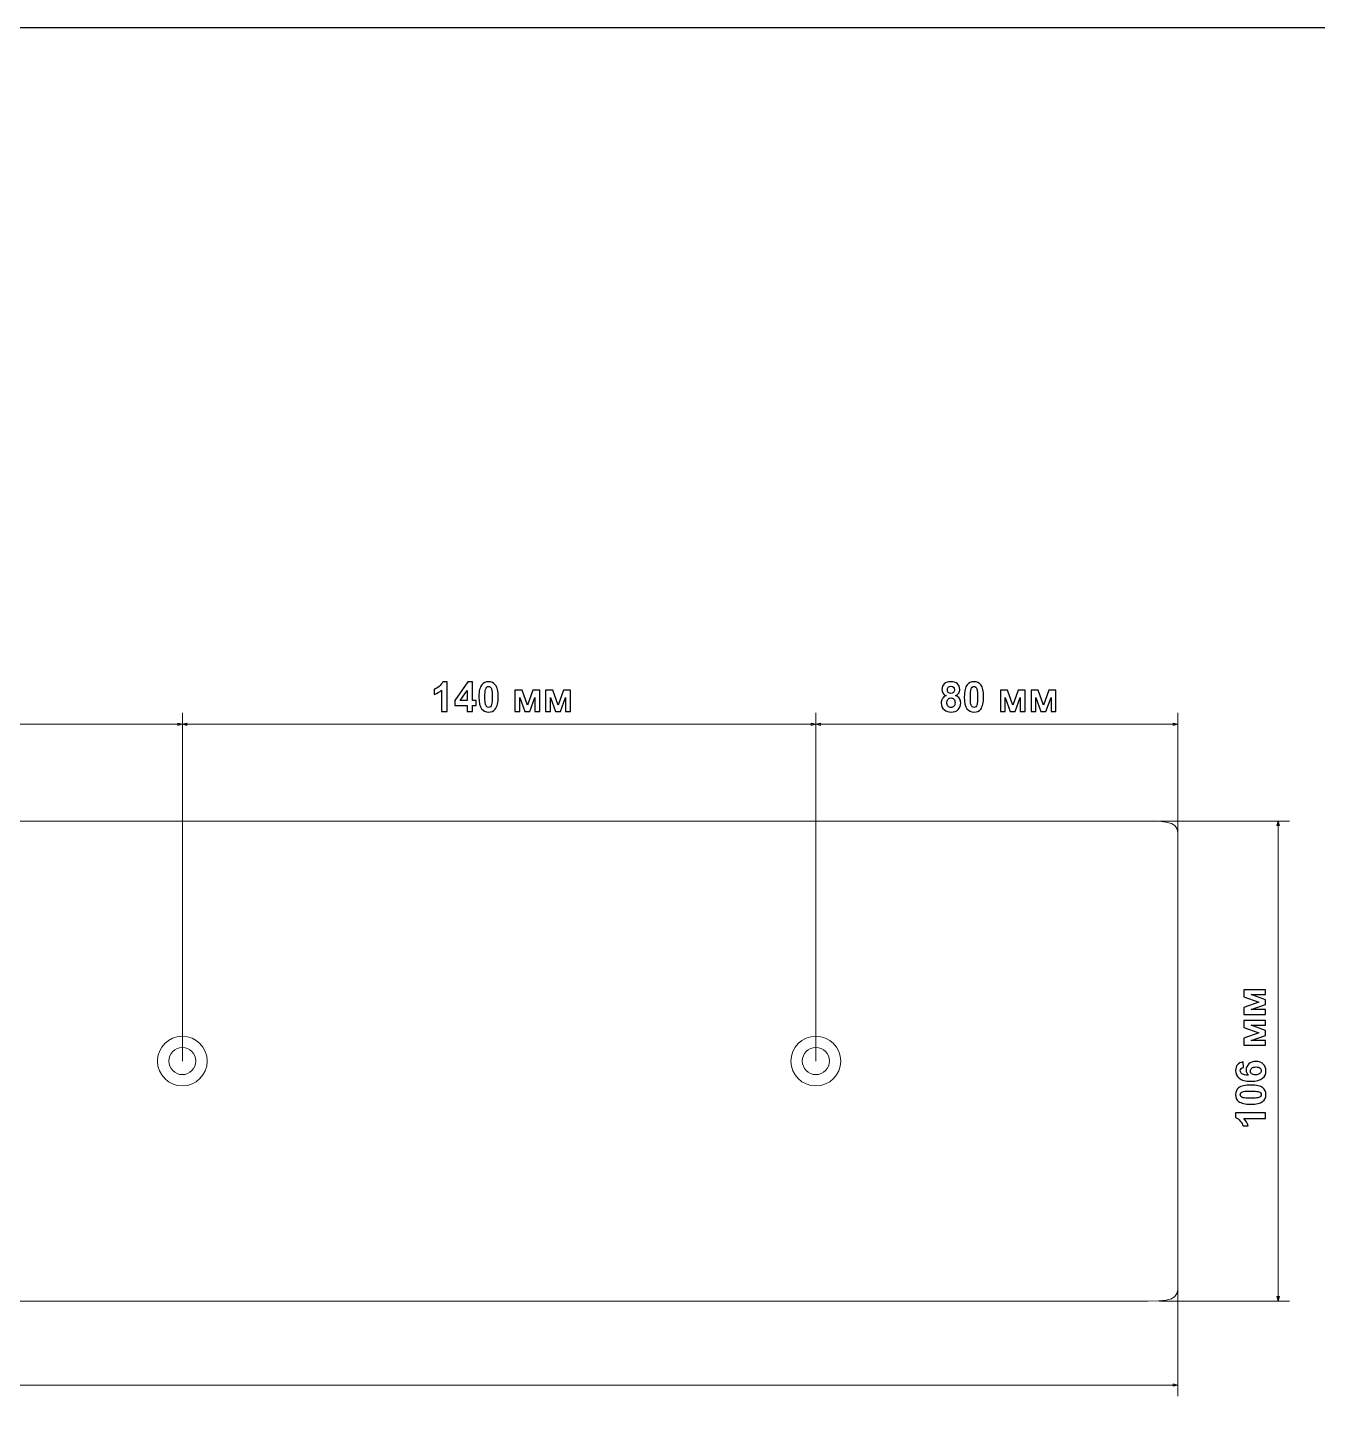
# Model space of a CAD drawing. Header units: centimetres. Extents: x -84 to 84, y -59 to 59.
# Drawn here: x 26.21 to 54.7, y 28.55 to 59.45 of the extents above; entities that cross this region are included whole.
import ezdxf

# ---------------------------------------------------------------- set-up
doc = ezdxf.new("R2010")
doc.units = ezdxf.units.CM
doc.header["$MEASUREMENT"] = 0
doc.layers.add('layer 1', color=7, linetype='Continuous')

msp = doc.modelspace()

# ---------------------------------------------------------------- linework, layer by layer
at = {"layer": 'layer 1', "color": 250}
msp.add_lwpolyline([(-84.1, -59.44999), (84.1, -59.44999), (84.1, 59.44999), (-84.1, 59.44999), (-84.1, -59.44999)], close=True, dxfattribs=at)
at = {"layer": 'layer 1', "color": 155}
for points, knots in [([(35.47807, 44.33909), (35.47807, 44.33909), (35.35241, 44.33909), (35.35241, 44.33909), (35.35241, 44.33909), (35.35241, 44.33909), (35.35241, 44.81452), (35.35241, 44.81452), (35.35241, 44.81452), (35.30655, 44.77141), (35.25243, 44.73946), (35.19006, 44.71882), (35.19006, 44.71882), (35.19006, 44.71882), (35.19006, 44.83347), (35.19006, 44.83347), (35.19006, 44.83347), (35.22293, 44.84417), (35.25855, 44.8645), (35.29692, 44.89462), (35.29692, 44.89462), (35.33544, 44.92458), (35.36173, 44.95959), (35.3761, 44.99949), (35.3761, 44.99949), (35.3761, 44.99949), (35.47807, 44.99949), (35.47807, 44.99949), (35.47807, 44.99949), (35.47807, 44.99949), (35.47807, 44.33909), (35.47807, 44.33909)], [0, 0, 0, 0, 0.11111111, 0.11111111, 0.11111111, 0.11111111, 0.22222222, 0.22222222, 0.22222222, 0.22222222, 0.33333333, 0.33333333, 0.33333333, 0.33333333, 0.44444444, 0.44444444, 0.44444444, 0.44444444, 0.55555556, 0.55555556, 0.55555556, 0.55555556, 0.66666667, 0.66666667, 0.66666667, 0.66666667, 0.77777778, 0.77777778, 0.77777778, 0.77777778, 1, 1, 1, 1]), ([(35.91299, 44.33909), (35.91299, 44.33909), (35.91299, 44.47117), (35.91299, 44.47117), (35.91299, 44.47117), (35.91299, 44.47117), (35.64516, 44.47117), (35.64516, 44.47117), (35.64516, 44.47117), (35.64516, 44.47117), (35.64516, 44.58078), (35.64516, 44.58078), (35.64516, 44.58078), (35.64516, 44.58078), (35.92919, 44.99857), (35.92919, 44.99857), (35.92919, 44.99857), (35.92919, 44.99857), (36.03498, 44.99857), (36.03498, 44.99857), (36.03498, 44.99857), (36.03498, 44.99857), (36.03498, 44.58124), (36.03498, 44.58124), (36.03498, 44.58124), (36.03498, 44.58124), (36.11661, 44.58124), (36.11661, 44.58124), (36.11661, 44.58124), (36.11661, 44.58124), (36.11661, 44.47117), (36.11661, 44.47117), (36.11661, 44.47117), (36.11661, 44.47117), (36.03498, 44.47117), (36.03498, 44.47117), (36.03498, 44.47117), (36.03498, 44.47117), (36.03498, 44.33909), (36.03498, 44.33909), (36.03498, 44.33909), (36.03498, 44.33909), (35.91299, 44.33909), (35.91299, 44.33909)], [0, 0, 0, 0, 0.08333333, 0.08333333, 0.08333333, 0.08333333, 0.16666667, 0.16666667, 0.16666667, 0.16666667, 0.25, 0.25, 0.25, 0.25, 0.33333333, 0.33333333, 0.33333333, 0.33333333, 0.41666667, 0.41666667, 0.41666667, 0.41666667, 0.5, 0.5, 0.5, 0.5, 0.58333333, 0.58333333, 0.58333333, 0.58333333, 0.66666667, 0.66666667, 0.66666667, 0.66666667, 0.75, 0.75, 0.75, 0.75, 0.83333333, 0.83333333, 0.83333333, 0.83333333, 1, 1, 1, 1]), ([(36.38964, 44.99949), (36.45323, 44.99949), (36.50291, 44.97671), (36.53884, 44.93116), (36.53884, 44.93116), (36.58149, 44.87735), (36.60289, 44.78792), (36.60289, 44.66317), (36.60289, 44.66317), (36.60289, 44.53859), (36.58134, 44.449), (36.53838, 44.39458), (36.53838, 44.39458), (36.50276, 44.34964), (36.45323, 44.32717), (36.38964, 44.32717), (36.38964, 44.32717), (36.32574, 44.32717), (36.27422, 44.35178), (36.23509, 44.401), (36.23509, 44.401), (36.19595, 44.45023), (36.17638, 44.53813), (36.17638, 44.6644), (36.17638, 44.6644), (36.17638, 44.78837), (36.19794, 44.87765), (36.24089, 44.93207), (36.24089, 44.93207), (36.27651, 44.97702), (36.32604, 44.99949), (36.38964, 44.99949)], [0, 0, 0, 0, 0.11111111, 0.11111111, 0.11111111, 0.11111111, 0.22222222, 0.22222222, 0.22222222, 0.22222222, 0.33333333, 0.33333333, 0.33333333, 0.33333333, 0.44444444, 0.44444444, 0.44444444, 0.44444444, 0.55555556, 0.55555556, 0.55555556, 0.55555556, 0.66666667, 0.66666667, 0.66666667, 0.66666667, 0.77777778, 0.77777778, 0.77777778, 0.77777778, 1, 1, 1, 1]), ([(36.38964, 44.89493), (36.37466, 44.89493), (36.3612, 44.89003), (36.34958, 44.88025), (36.34958, 44.88025), (36.33781, 44.87062), (36.32864, 44.85319), (36.32222, 44.82797), (36.32222, 44.82797), (36.31366, 44.79541), (36.30938, 44.74037), (36.30938, 44.66317), (36.30938, 44.66317), (36.30938, 44.58582), (36.3132, 44.53278), (36.32085, 44.50388), (36.32085, 44.50388), (36.32849, 44.47499), (36.33812, 44.45573), (36.34974, 44.4461), (36.34974, 44.4461), (36.36136, 44.43647), (36.37466, 44.43173), (36.38964, 44.43173), (36.38964, 44.43173), (36.40462, 44.43173), (36.41807, 44.43662), (36.42984, 44.4464), (36.42984, 44.4464), (36.44146, 44.45604), (36.45063, 44.47346), (36.45705, 44.49869), (36.45705, 44.49869), (36.46561, 44.53094), (36.46989, 44.58582), (36.46989, 44.66317), (36.46989, 44.66317), (36.46989, 44.74037), (36.46607, 44.79342), (36.45843, 44.82231), (36.45843, 44.82231), (36.45078, 44.8512), (36.44115, 44.87062), (36.42954, 44.88025), (36.42954, 44.88025), (36.41792, 44.89003), (36.40462, 44.89493), (36.38964, 44.89493)], [0, 0, 0, 0, 0.07692308, 0.07692308, 0.07692308, 0.07692308, 0.15384615, 0.15384615, 0.15384615, 0.15384615, 0.23076923, 0.23076923, 0.23076923, 0.23076923, 0.30769231, 0.30769231, 0.30769231, 0.30769231, 0.38461538, 0.38461538, 0.38461538, 0.38461538, 0.46153846, 0.46153846, 0.46153846, 0.46153846, 0.53846154, 0.53846154, 0.53846154, 0.53846154, 0.61538462, 0.61538462, 0.61538462, 0.61538462, 0.69230769, 0.69230769, 0.69230769, 0.69230769, 0.76923077, 0.76923077, 0.76923077, 0.76923077, 0.84615385, 0.84615385, 0.84615385, 0.84615385, 1, 1, 1, 1]), ([(36.97253, 44.81513), (36.97253, 44.81513), (37.12937, 44.81513), (37.12937, 44.81513), (37.12937, 44.81513), (37.12937, 44.81513), (37.24632, 44.4834), (37.24632, 44.4834), (37.24632, 44.4834), (37.24632, 44.4834), (37.36525, 44.81513), (37.36525, 44.81513), (37.36525, 44.81513), (37.36525, 44.81513), (37.52103, 44.81513), (37.52103, 44.81513), (37.52103, 44.81513), (37.52103, 44.81513), (37.52103, 44.33909), (37.52103, 44.33909), (37.52103, 44.33909), (37.52103, 44.33909), (37.41371, 44.33909), (37.41371, 44.33909), (37.41371, 44.33909), (37.41371, 44.33909), (37.41371, 44.65247), (37.41371, 44.65247), (37.41371, 44.65247), (37.41371, 44.65247), (37.29845, 44.33909), (37.29845, 44.33909), (37.29845, 44.33909), (37.29845, 44.33909), (37.19037, 44.33909), (37.19037, 44.33909), (37.19037, 44.33909), (37.19037, 44.33909), (37.07984, 44.65247), (37.07984, 44.65247), (37.07984, 44.65247), (37.07984, 44.65247), (37.07984, 44.33909), (37.07984, 44.33909), (37.07984, 44.33909), (37.07984, 44.33909), (36.97253, 44.33909), (36.97253, 44.33909), (36.97253, 44.33909), (36.97253, 44.33909), (36.97253, 44.81513), (36.97253, 44.81513)], [0, 0, 0, 0, 0.07142857, 0.07142857, 0.07142857, 0.07142857, 0.14285714, 0.14285714, 0.14285714, 0.14285714, 0.21428571, 0.21428571, 0.21428571, 0.21428571, 0.28571429, 0.28571429, 0.28571429, 0.28571429, 0.35714286, 0.35714286, 0.35714286, 0.35714286, 0.42857143, 0.42857143, 0.42857143, 0.42857143, 0.5, 0.5, 0.5, 0.5, 0.57142857, 0.57142857, 0.57142857, 0.57142857, 0.64285714, 0.64285714, 0.64285714, 0.64285714, 0.71428571, 0.71428571, 0.71428571, 0.71428571, 0.78571429, 0.78571429, 0.78571429, 0.78571429, 0.85714286, 0.85714286, 0.85714286, 0.85714286, 1, 1, 1, 1]), ([(37.65097, 44.81513), (37.65097, 44.81513), (37.80781, 44.81513), (37.80781, 44.81513), (37.80781, 44.81513), (37.80781, 44.81513), (37.92476, 44.4834), (37.92476, 44.4834), (37.92476, 44.4834), (37.92476, 44.4834), (38.04369, 44.81513), (38.04369, 44.81513), (38.04369, 44.81513), (38.04369, 44.81513), (38.19947, 44.81513), (38.19947, 44.81513), (38.19947, 44.81513), (38.19947, 44.81513), (38.19947, 44.33909), (38.19947, 44.33909), (38.19947, 44.33909), (38.19947, 44.33909), (38.09215, 44.33909), (38.09215, 44.33909), (38.09215, 44.33909), (38.09215, 44.33909), (38.09215, 44.65247), (38.09215, 44.65247), (38.09215, 44.65247), (38.09215, 44.65247), (37.97689, 44.33909), (37.97689, 44.33909), (37.97689, 44.33909), (37.97689, 44.33909), (37.86881, 44.33909), (37.86881, 44.33909), (37.86881, 44.33909), (37.86881, 44.33909), (37.75828, 44.65247), (37.75828, 44.65247), (37.75828, 44.65247), (37.75828, 44.65247), (37.75828, 44.33909), (37.75828, 44.33909), (37.75828, 44.33909), (37.75828, 44.33909), (37.65097, 44.33909), (37.65097, 44.33909), (37.65097, 44.33909), (37.65097, 44.33909), (37.65097, 44.81513), (37.65097, 44.81513)], [0, 0, 0, 0, 0.07142857, 0.07142857, 0.07142857, 0.07142857, 0.14285714, 0.14285714, 0.14285714, 0.14285714, 0.21428571, 0.21428571, 0.21428571, 0.21428571, 0.28571429, 0.28571429, 0.28571429, 0.28571429, 0.35714286, 0.35714286, 0.35714286, 0.35714286, 0.42857143, 0.42857143, 0.42857143, 0.42857143, 0.5, 0.5, 0.5, 0.5, 0.57142857, 0.57142857, 0.57142857, 0.57142857, 0.64285714, 0.64285714, 0.64285714, 0.64285714, 0.71428571, 0.71428571, 0.71428571, 0.71428571, 0.78571429, 0.78571429, 0.78571429, 0.78571429, 0.85714286, 0.85714286, 0.85714286, 0.85714286, 1, 1, 1, 1]), ([(46.50186, 44.69421), (46.46945, 44.70797), (46.44576, 44.72677), (46.43108, 44.75092), (46.43108, 44.75092), (46.41625, 44.77492), (46.40892, 44.80137), (46.40892, 44.82996), (46.40892, 44.82996), (46.40892, 44.87903), (46.42604, 44.91954), (46.46013, 44.95149), (46.46013, 44.95149), (46.49422, 44.98344), (46.54283, 44.99949), (46.60566, 44.99949), (46.60566, 44.99949), (46.66803, 44.99949), (46.71634, 44.98344), (46.75073, 44.95149), (46.75073, 44.95149), (46.78513, 44.91954), (46.8024, 44.87903), (46.8024, 44.82996), (46.8024, 44.82996), (46.8024, 44.79953), (46.79445, 44.77248), (46.77856, 44.74863), (46.77856, 44.74863), (46.76281, 44.72493), (46.74049, 44.70674), (46.71175, 44.69421), (46.71175, 44.69421), (46.74829, 44.67953), (46.77596, 44.65813), (46.79507, 44.63), (46.79507, 44.63), (46.81402, 44.60172), (46.8235, 44.56931), (46.8235, 44.53247), (46.8235, 44.53247), (46.8235, 44.47163), (46.80424, 44.42225), (46.76556, 44.38419), (46.76556, 44.38419), (46.72704, 44.34612), (46.67567, 44.32717), (46.61147, 44.32717), (46.61147, 44.32717), (46.55185, 44.32717), (46.50232, 44.34291), (46.46257, 44.3744), (46.46257, 44.3744), (46.4158, 44.4114), (46.39241, 44.46246), (46.39241, 44.52712), (46.39241, 44.52712), (46.39241, 44.56274), (46.40127, 44.59545), (46.41885, 44.62526), (46.41885, 44.62526), (46.43643, 44.65507), (46.4641, 44.678), (46.50186, 44.69421)], [0, 0, 0, 0, 0.05882353, 0.05882353, 0.05882353, 0.05882353, 0.11764706, 0.11764706, 0.11764706, 0.11764706, 0.17647059, 0.17647059, 0.17647059, 0.17647059, 0.23529412, 0.23529412, 0.23529412, 0.23529412, 0.29411765, 0.29411765, 0.29411765, 0.29411765, 0.35294118, 0.35294118, 0.35294118, 0.35294118, 0.41176471, 0.41176471, 0.41176471, 0.41176471, 0.47058824, 0.47058824, 0.47058824, 0.47058824, 0.52941176, 0.52941176, 0.52941176, 0.52941176, 0.58823529, 0.58823529, 0.58823529, 0.58823529, 0.64705882, 0.64705882, 0.64705882, 0.64705882, 0.70588235, 0.70588235, 0.70588235, 0.70588235, 0.76470588, 0.76470588, 0.76470588, 0.76470588, 0.82352941, 0.82352941, 0.82352941, 0.82352941, 0.88235294, 0.88235294, 0.88235294, 0.88235294, 1, 1, 1, 1]), ([(46.52815, 44.82078), (46.52815, 44.79571), (46.53519, 44.77599), (46.54925, 44.76193), (46.54925, 44.76193), (46.56347, 44.74786), (46.58227, 44.74083), (46.60566, 44.74083), (46.60566, 44.74083), (46.62951, 44.74083), (46.64846, 44.74802), (46.66268, 44.76223), (46.66268, 44.76223), (46.6769, 44.77645), (46.68408, 44.79617), (46.68408, 44.82124), (46.68408, 44.82124), (46.68408, 44.84494), (46.67705, 44.86389), (46.66299, 44.87811), (46.66299, 44.87811), (46.64877, 44.89233), (46.63012, 44.89951), (46.60704, 44.89951), (46.60704, 44.89951), (46.58288, 44.89951), (46.56377, 44.89233), (46.54956, 44.87796), (46.54956, 44.87796), (46.53534, 44.86359), (46.52815, 44.84448), (46.52815, 44.82078)], [0, 0, 0, 0, 0.11111111, 0.11111111, 0.11111111, 0.11111111, 0.22222222, 0.22222222, 0.22222222, 0.22222222, 0.33333333, 0.33333333, 0.33333333, 0.33333333, 0.44444444, 0.44444444, 0.44444444, 0.44444444, 0.55555556, 0.55555556, 0.55555556, 0.55555556, 0.66666667, 0.66666667, 0.66666667, 0.66666667, 0.77777778, 0.77777778, 0.77777778, 0.77777778, 1, 1, 1, 1]), ([(47.11671, 44.99949), (47.1803, 44.99949), (47.22998, 44.97671), (47.26591, 44.93116), (47.26591, 44.93116), (47.30856, 44.87735), (47.32996, 44.78792), (47.32996, 44.66317), (47.32996, 44.66317), (47.32996, 44.53859), (47.30841, 44.449), (47.26545, 44.39458), (47.26545, 44.39458), (47.22983, 44.34964), (47.1803, 44.32717), (47.11671, 44.32717), (47.11671, 44.32717), (47.05281, 44.32717), (47.00129, 44.35178), (46.96216, 44.401), (46.96216, 44.401), (46.92302, 44.45023), (46.90345, 44.53813), (46.90345, 44.6644), (46.90345, 44.6644), (46.90345, 44.78837), (46.92501, 44.87765), (46.96796, 44.93207), (46.96796, 44.93207), (47.00358, 44.97702), (47.05311, 44.99949), (47.11671, 44.99949)], [0, 0, 0, 0, 0.11111111, 0.11111111, 0.11111111, 0.11111111, 0.22222222, 0.22222222, 0.22222222, 0.22222222, 0.33333333, 0.33333333, 0.33333333, 0.33333333, 0.44444444, 0.44444444, 0.44444444, 0.44444444, 0.55555556, 0.55555556, 0.55555556, 0.55555556, 0.66666667, 0.66666667, 0.66666667, 0.66666667, 0.77777778, 0.77777778, 0.77777778, 0.77777778, 1, 1, 1, 1]), ([(47.11671, 44.89493), (47.10173, 44.89493), (47.08827, 44.89003), (47.07665, 44.88025), (47.07665, 44.88025), (47.06488, 44.87062), (47.05571, 44.85319), (47.04929, 44.82797), (47.04929, 44.82797), (47.04073, 44.79541), (47.03645, 44.74037), (47.03645, 44.66317), (47.03645, 44.66317), (47.03645, 44.58582), (47.04027, 44.53278), (47.04792, 44.50388), (47.04792, 44.50388), (47.05556, 44.47499), (47.06519, 44.45573), (47.07681, 44.4461), (47.07681, 44.4461), (47.08843, 44.43647), (47.10173, 44.43173), (47.11671, 44.43173), (47.11671, 44.43173), (47.13169, 44.43173), (47.14514, 44.43662), (47.15691, 44.4464), (47.15691, 44.4464), (47.16853, 44.45604), (47.1777, 44.47346), (47.18412, 44.49869), (47.18412, 44.49869), (47.19268, 44.53094), (47.19696, 44.58582), (47.19696, 44.66317), (47.19696, 44.66317), (47.19696, 44.74037), (47.19314, 44.79342), (47.1855, 44.82231), (47.1855, 44.82231), (47.17785, 44.8512), (47.16822, 44.87062), (47.15661, 44.88025), (47.15661, 44.88025), (47.14499, 44.89003), (47.13169, 44.89493), (47.11671, 44.89493)], [0, 0, 0, 0, 0.07692308, 0.07692308, 0.07692308, 0.07692308, 0.15384615, 0.15384615, 0.15384615, 0.15384615, 0.23076923, 0.23076923, 0.23076923, 0.23076923, 0.30769231, 0.30769231, 0.30769231, 0.30769231, 0.38461538, 0.38461538, 0.38461538, 0.38461538, 0.46153846, 0.46153846, 0.46153846, 0.46153846, 0.53846154, 0.53846154, 0.53846154, 0.53846154, 0.61538462, 0.61538462, 0.61538462, 0.61538462, 0.69230769, 0.69230769, 0.69230769, 0.69230769, 0.76923077, 0.76923077, 0.76923077, 0.76923077, 0.84615385, 0.84615385, 0.84615385, 0.84615385, 1, 1, 1, 1]), ([(47.6996, 44.81513), (47.6996, 44.81513), (47.85644, 44.81513), (47.85644, 44.81513), (47.85644, 44.81513), (47.85644, 44.81513), (47.97339, 44.4834), (47.97339, 44.4834), (47.97339, 44.4834), (47.97339, 44.4834), (48.09232, 44.81513), (48.09232, 44.81513), (48.09232, 44.81513), (48.09232, 44.81513), (48.2481, 44.81513), (48.2481, 44.81513), (48.2481, 44.81513), (48.2481, 44.81513), (48.2481, 44.33909), (48.2481, 44.33909), (48.2481, 44.33909), (48.2481, 44.33909), (48.14078, 44.33909), (48.14078, 44.33909), (48.14078, 44.33909), (48.14078, 44.33909), (48.14078, 44.65247), (48.14078, 44.65247), (48.14078, 44.65247), (48.14078, 44.65247), (48.02552, 44.33909), (48.02552, 44.33909), (48.02552, 44.33909), (48.02552, 44.33909), (47.91744, 44.33909), (47.91744, 44.33909), (47.91744, 44.33909), (47.91744, 44.33909), (47.80691, 44.65247), (47.80691, 44.65247), (47.80691, 44.65247), (47.80691, 44.65247), (47.80691, 44.33909), (47.80691, 44.33909), (47.80691, 44.33909), (47.80691, 44.33909), (47.6996, 44.33909), (47.6996, 44.33909), (47.6996, 44.33909), (47.6996, 44.33909), (47.6996, 44.81513), (47.6996, 44.81513)], [0, 0, 0, 0, 0.07142857, 0.07142857, 0.07142857, 0.07142857, 0.14285714, 0.14285714, 0.14285714, 0.14285714, 0.21428571, 0.21428571, 0.21428571, 0.21428571, 0.28571429, 0.28571429, 0.28571429, 0.28571429, 0.35714286, 0.35714286, 0.35714286, 0.35714286, 0.42857143, 0.42857143, 0.42857143, 0.42857143, 0.5, 0.5, 0.5, 0.5, 0.57142857, 0.57142857, 0.57142857, 0.57142857, 0.64285714, 0.64285714, 0.64285714, 0.64285714, 0.71428571, 0.71428571, 0.71428571, 0.71428571, 0.78571429, 0.78571429, 0.78571429, 0.78571429, 0.85714286, 0.85714286, 0.85714286, 0.85714286, 1, 1, 1, 1]), ([(48.37804, 44.81513), (48.37804, 44.81513), (48.53488, 44.81513), (48.53488, 44.81513), (48.53488, 44.81513), (48.53488, 44.81513), (48.65183, 44.4834), (48.65183, 44.4834), (48.65183, 44.4834), (48.65183, 44.4834), (48.77076, 44.81513), (48.77076, 44.81513), (48.77076, 44.81513), (48.77076, 44.81513), (48.92654, 44.81513), (48.92654, 44.81513), (48.92654, 44.81513), (48.92654, 44.81513), (48.92654, 44.33909), (48.92654, 44.33909), (48.92654, 44.33909), (48.92654, 44.33909), (48.81922, 44.33909), (48.81922, 44.33909), (48.81922, 44.33909), (48.81922, 44.33909), (48.81922, 44.65247), (48.81922, 44.65247), (48.81922, 44.65247), (48.81922, 44.65247), (48.70396, 44.33909), (48.70396, 44.33909), (48.70396, 44.33909), (48.70396, 44.33909), (48.59588, 44.33909), (48.59588, 44.33909), (48.59588, 44.33909), (48.59588, 44.33909), (48.48535, 44.65247), (48.48535, 44.65247), (48.48535, 44.65247), (48.48535, 44.65247), (48.48535, 44.33909), (48.48535, 44.33909), (48.48535, 44.33909), (48.48535, 44.33909), (48.37804, 44.33909), (48.37804, 44.33909), (48.37804, 44.33909), (48.37804, 44.33909), (48.37804, 44.81513), (48.37804, 44.81513)], [0, 0, 0, 0, 0.07142857, 0.07142857, 0.07142857, 0.07142857, 0.14285714, 0.14285714, 0.14285714, 0.14285714, 0.21428571, 0.21428571, 0.21428571, 0.21428571, 0.28571429, 0.28571429, 0.28571429, 0.28571429, 0.35714286, 0.35714286, 0.35714286, 0.35714286, 0.42857143, 0.42857143, 0.42857143, 0.42857143, 0.5, 0.5, 0.5, 0.5, 0.57142857, 0.57142857, 0.57142857, 0.57142857, 0.64285714, 0.64285714, 0.64285714, 0.64285714, 0.71428571, 0.71428571, 0.71428571, 0.71428571, 0.78571429, 0.78571429, 0.78571429, 0.78571429, 0.85714286, 0.85714286, 0.85714286, 0.85714286, 1, 1, 1, 1]), ([(35.91299, 44.58124), (35.91299, 44.58124), (35.91299, 44.8055), (35.91299, 44.8055), (35.91299, 44.8055), (35.91299, 44.8055), (35.76287, 44.58124), (35.76287, 44.58124), (35.76287, 44.58124), (35.76287, 44.58124), (35.91299, 44.58124), (35.91299, 44.58124)], [0, 0, 0, 0, 0.25, 0.25, 0.25, 0.25, 0.5, 0.5, 0.5, 0.5, 1, 1, 1, 1]), ([(46.51623, 44.5392), (46.51623, 44.50419), (46.5251, 44.47698), (46.54283, 44.45741), (46.54283, 44.45741), (46.56056, 44.43784), (46.58258, 44.42806), (46.60902, 44.42806), (46.60902, 44.42806), (46.63501, 44.42806), (46.65641, 44.43754), (46.67338, 44.45634), (46.67338, 44.45634), (46.69035, 44.47514), (46.69876, 44.50236), (46.69876, 44.53782), (46.69876, 44.53782), (46.69876, 44.56885), (46.6902, 44.59377), (46.67292, 44.61257), (46.67292, 44.61257), (46.65565, 44.63138), (46.63379, 44.64086), (46.60734, 44.64086), (46.60734, 44.64086), (46.57661, 44.64086), (46.55384, 44.63015), (46.5387, 44.60875), (46.5387, 44.60875), (46.52372, 44.58735), (46.51623, 44.56427), (46.51623, 44.5392)], [0, 0, 0, 0, 0.11111111, 0.11111111, 0.11111111, 0.11111111, 0.22222222, 0.22222222, 0.22222222, 0.22222222, 0.33333333, 0.33333333, 0.33333333, 0.33333333, 0.44444444, 0.44444444, 0.44444444, 0.44444444, 0.55555556, 0.55555556, 0.55555556, 0.55555556, 0.66666667, 0.66666667, 0.66666667, 0.66666667, 0.77777778, 0.77777778, 0.77777778, 0.77777778, 1, 1, 1, 1]), ([(53.08175, 37.64289), (53.08175, 37.64289), (53.08175, 37.79973), (53.08175, 37.79973), (53.08175, 37.79973), (53.08175, 37.79973), (53.41348, 37.91668), (53.41348, 37.91668), (53.41348, 37.91668), (53.41348, 37.91668), (53.08175, 38.03561), (53.08175, 38.03561), (53.08175, 38.03561), (53.08175, 38.03561), (53.08175, 38.19139), (53.08175, 38.19139), (53.08175, 38.19139), (53.08175, 38.19139), (53.55779, 38.19139), (53.55779, 38.19139), (53.55779, 38.19139), (53.55779, 38.19139), (53.55779, 38.08407), (53.55779, 38.08407), (53.55779, 38.08407), (53.55779, 38.08407), (53.24441, 38.08407), (53.24441, 38.08407), (53.24441, 38.08407), (53.24441, 38.08407), (53.55779, 37.96881), (53.55779, 37.96881), (53.55779, 37.96881), (53.55779, 37.96881), (53.55779, 37.86073), (53.55779, 37.86073), (53.55779, 37.86073), (53.55779, 37.86073), (53.24441, 37.7502), (53.24441, 37.7502), (53.24441, 37.7502), (53.24441, 37.7502), (53.55779, 37.7502), (53.55779, 37.7502), (53.55779, 37.7502), (53.55779, 37.7502), (53.55779, 37.64289), (53.55779, 37.64289), (53.55779, 37.64289), (53.55779, 37.64289), (53.08175, 37.64289), (53.08175, 37.64289)], [0, 0, 0, 0, 0.07142857, 0.07142857, 0.07142857, 0.07142857, 0.14285714, 0.14285714, 0.14285714, 0.14285714, 0.21428571, 0.21428571, 0.21428571, 0.21428571, 0.28571429, 0.28571429, 0.28571429, 0.28571429, 0.35714286, 0.35714286, 0.35714286, 0.35714286, 0.42857143, 0.42857143, 0.42857143, 0.42857143, 0.5, 0.5, 0.5, 0.5, 0.57142857, 0.57142857, 0.57142857, 0.57142857, 0.64285714, 0.64285714, 0.64285714, 0.64285714, 0.71428571, 0.71428571, 0.71428571, 0.71428571, 0.78571429, 0.78571429, 0.78571429, 0.78571429, 0.85714286, 0.85714286, 0.85714286, 0.85714286, 1, 1, 1, 1]), ([(53.08175, 36.96445), (53.08175, 36.96445), (53.08175, 37.12129), (53.08175, 37.12129), (53.08175, 37.12129), (53.08175, 37.12129), (53.41348, 37.23824), (53.41348, 37.23824), (53.41348, 37.23824), (53.41348, 37.23824), (53.08175, 37.35717), (53.08175, 37.35717), (53.08175, 37.35717), (53.08175, 37.35717), (53.08175, 37.51295), (53.08175, 37.51295), (53.08175, 37.51295), (53.08175, 37.51295), (53.55779, 37.51295), (53.55779, 37.51295), (53.55779, 37.51295), (53.55779, 37.51295), (53.55779, 37.40563), (53.55779, 37.40563), (53.55779, 37.40563), (53.55779, 37.40563), (53.24441, 37.40563), (53.24441, 37.40563), (53.24441, 37.40563), (53.24441, 37.40563), (53.55779, 37.29037), (53.55779, 37.29037), (53.55779, 37.29037), (53.55779, 37.29037), (53.55779, 37.18229), (53.55779, 37.18229), (53.55779, 37.18229), (53.55779, 37.18229), (53.24441, 37.07176), (53.24441, 37.07176), (53.24441, 37.07176), (53.24441, 37.07176), (53.55779, 37.07176), (53.55779, 37.07176), (53.55779, 37.07176), (53.55779, 37.07176), (53.55779, 36.96445), (53.55779, 36.96445), (53.55779, 36.96445), (53.55779, 36.96445), (53.08175, 36.96445), (53.08175, 36.96445)], [0, 0, 0, 0, 0.07142857, 0.07142857, 0.07142857, 0.07142857, 0.14285714, 0.14285714, 0.14285714, 0.14285714, 0.21428571, 0.21428571, 0.21428571, 0.21428571, 0.28571429, 0.28571429, 0.28571429, 0.28571429, 0.35714286, 0.35714286, 0.35714286, 0.35714286, 0.42857143, 0.42857143, 0.42857143, 0.42857143, 0.5, 0.5, 0.5, 0.5, 0.57142857, 0.57142857, 0.57142857, 0.57142857, 0.64285714, 0.64285714, 0.64285714, 0.64285714, 0.71428571, 0.71428571, 0.71428571, 0.71428571, 0.78571429, 0.78571429, 0.78571429, 0.78571429, 0.85714286, 0.85714286, 0.85714286, 0.85714286, 1, 1, 1, 1]), ([(53.06188, 36.59481), (53.06188, 36.59481), (53.07533, 36.47282), (53.07533, 36.47282), (53.07533, 36.47282), (53.05026, 36.46992), (53.03176, 36.46212), (53.01984, 36.44958), (53.01984, 36.44958), (53.00792, 36.43705), (53.00195, 36.42084), (53.00195, 36.40082), (53.00195, 36.40082), (53.00195, 36.37422), (53.01388, 36.35175), (53.03773, 36.3334), (53.03773, 36.3334), (53.06157, 36.31506), (53.11126, 36.30359), (53.18677, 36.29885), (53.18677, 36.29885), (53.14978, 36.33019), (53.13128, 36.36902), (53.13128, 36.41565), (53.13128, 36.41565), (53.13128, 36.46808), (53.15131, 36.51318), (53.19136, 36.55063), (53.19136, 36.55063), (53.23157, 36.58808), (53.28324, 36.60673), (53.34668, 36.60673), (53.34668, 36.60673), (53.41394, 36.60673), (53.46806, 36.58701), (53.50872, 36.54757), (53.50872, 36.54757), (53.54938, 36.50813), (53.56971, 36.45753), (53.56971, 36.39577), (53.56971, 36.39577), (53.56971, 36.32958), (53.54388, 36.27501), (53.49221, 36.23236), (53.49221, 36.23236), (53.44054, 36.18971), (53.356, 36.1683), (53.23829, 36.1683), (53.23829, 36.1683), (53.11768, 36.1683), (53.03069, 36.19062), (52.97734, 36.23511), (52.97734, 36.23511), (52.92399, 36.27959), (52.89739, 36.33738), (52.89739, 36.40846), (52.89739, 36.40846), (52.89739, 36.4583), (52.91146, 36.49957), (52.93958, 36.53229), (52.93958, 36.53229), (52.96756, 36.565), (53.00838, 36.58579), (53.06188, 36.59481)], [0, 0, 0, 0, 0.05882353, 0.05882353, 0.05882353, 0.05882353, 0.11764706, 0.11764706, 0.11764706, 0.11764706, 0.17647059, 0.17647059, 0.17647059, 0.17647059, 0.23529412, 0.23529412, 0.23529412, 0.23529412, 0.29411765, 0.29411765, 0.29411765, 0.29411765, 0.35294118, 0.35294118, 0.35294118, 0.35294118, 0.41176471, 0.41176471, 0.41176471, 0.41176471, 0.47058824, 0.47058824, 0.47058824, 0.47058824, 0.52941176, 0.52941176, 0.52941176, 0.52941176, 0.58823529, 0.58823529, 0.58823529, 0.58823529, 0.64705882, 0.64705882, 0.64705882, 0.64705882, 0.70588235, 0.70588235, 0.70588235, 0.70588235, 0.76470588, 0.76470588, 0.76470588, 0.76470588, 0.82352941, 0.82352941, 0.82352941, 0.82352941, 0.88235294, 0.88235294, 0.88235294, 0.88235294, 1, 1, 1, 1]), ([(53.33674, 36.30956), (53.37771, 36.30956), (53.40935, 36.31903), (53.43167, 36.33784), (53.43167, 36.33784), (53.45399, 36.35664), (53.46515, 36.37804), (53.46515, 36.40235), (53.46515, 36.40235), (53.46515, 36.42558), (53.45598, 36.445), (53.43779, 36.46059), (53.43779, 36.46059), (53.41944, 36.47603), (53.38948, 36.48383), (53.3479, 36.48383), (53.3479, 36.48383), (53.3051, 36.48383), (53.27376, 36.47542), (53.25373, 36.45876), (53.25373, 36.45876), (53.23386, 36.44194), (53.22392, 36.42115), (53.22392, 36.39608), (53.22392, 36.39608), (53.22392, 36.37177), (53.2334, 36.35144), (53.25251, 36.33463), (53.25251, 36.33463), (53.27146, 36.31796), (53.29959, 36.30956), (53.33674, 36.30956)], [0, 0, 0, 0, 0.11111111, 0.11111111, 0.11111111, 0.11111111, 0.22222222, 0.22222222, 0.22222222, 0.22222222, 0.33333333, 0.33333333, 0.33333333, 0.33333333, 0.44444444, 0.44444444, 0.44444444, 0.44444444, 0.55555556, 0.55555556, 0.55555556, 0.55555556, 0.66666667, 0.66666667, 0.66666667, 0.66666667, 0.77777778, 0.77777778, 0.77777778, 0.77777778, 1, 1, 1, 1]), ([(52.89739, 35.87143), (52.89739, 35.93502), (52.92017, 35.9847), (52.96572, 36.02063), (52.96572, 36.02063), (53.01953, 36.06328), (53.10896, 36.08468), (53.23371, 36.08468), (53.23371, 36.08468), (53.35829, 36.08468), (53.44788, 36.06313), (53.5023, 36.02017), (53.5023, 36.02017), (53.54724, 35.98455), (53.56971, 35.93502), (53.56971, 35.87143), (53.56971, 35.87143), (53.56971, 35.80753), (53.5451, 35.75601), (53.49588, 35.71688), (53.49588, 35.71688), (53.44665, 35.67774), (53.35875, 35.65817), (53.23248, 35.65817), (53.23248, 35.65817), (53.10851, 35.65817), (53.01923, 35.67973), (52.96481, 35.72268), (52.96481, 35.72268), (52.91986, 35.7583), (52.89739, 35.80783), (52.89739, 35.87143)], [0, 0, 0, 0, 0.11111111, 0.11111111, 0.11111111, 0.11111111, 0.22222222, 0.22222222, 0.22222222, 0.22222222, 0.33333333, 0.33333333, 0.33333333, 0.33333333, 0.44444444, 0.44444444, 0.44444444, 0.44444444, 0.55555556, 0.55555556, 0.55555556, 0.55555556, 0.66666667, 0.66666667, 0.66666667, 0.66666667, 0.77777778, 0.77777778, 0.77777778, 0.77777778, 1, 1, 1, 1]), ([(53.00195, 35.87143), (53.00195, 35.85645), (53.00685, 35.84299), (53.01663, 35.83137), (53.01663, 35.83137), (53.02626, 35.8196), (53.04369, 35.81043), (53.06891, 35.80401), (53.06891, 35.80401), (53.10147, 35.79545), (53.15651, 35.79117), (53.23371, 35.79117), (53.23371, 35.79117), (53.31106, 35.79117), (53.3641, 35.79499), (53.393, 35.80264), (53.393, 35.80264), (53.42189, 35.81028), (53.44115, 35.81991), (53.45078, 35.83153), (53.45078, 35.83153), (53.46041, 35.84315), (53.46515, 35.85645), (53.46515, 35.87143), (53.46515, 35.87143), (53.46515, 35.88641), (53.46026, 35.89986), (53.45048, 35.91163), (53.45048, 35.91163), (53.44084, 35.92325), (53.42342, 35.93242), (53.39819, 35.93884), (53.39819, 35.93884), (53.36594, 35.9474), (53.31106, 35.95168), (53.23371, 35.95168), (53.23371, 35.95168), (53.15651, 35.95168), (53.10346, 35.94786), (53.07457, 35.94022), (53.07457, 35.94022), (53.04568, 35.93257), (53.02626, 35.92294), (53.01663, 35.91133), (53.01663, 35.91133), (53.00685, 35.89971), (53.00195, 35.88641), (53.00195, 35.87143)], [0, 0, 0, 0, 0.07692308, 0.07692308, 0.07692308, 0.07692308, 0.15384615, 0.15384615, 0.15384615, 0.15384615, 0.23076923, 0.23076923, 0.23076923, 0.23076923, 0.30769231, 0.30769231, 0.30769231, 0.30769231, 0.38461538, 0.38461538, 0.38461538, 0.38461538, 0.46153846, 0.46153846, 0.46153846, 0.46153846, 0.53846154, 0.53846154, 0.53846154, 0.53846154, 0.61538462, 0.61538462, 0.61538462, 0.61538462, 0.69230769, 0.69230769, 0.69230769, 0.69230769, 0.76923077, 0.76923077, 0.76923077, 0.76923077, 0.84615385, 0.84615385, 0.84615385, 0.84615385, 1, 1, 1, 1]), ([(53.55779, 35.46999), (53.55779, 35.46999), (53.55779, 35.34433), (53.55779, 35.34433), (53.55779, 35.34433), (53.55779, 35.34433), (53.08236, 35.34433), (53.08236, 35.34433), (53.08236, 35.34433), (53.12547, 35.29847), (53.15742, 35.24435), (53.17806, 35.18198), (53.17806, 35.18198), (53.17806, 35.18198), (53.06341, 35.18198), (53.06341, 35.18198), (53.06341, 35.18198), (53.05271, 35.21485), (53.03238, 35.25047), (53.00226, 35.28884), (53.00226, 35.28884), (52.9723, 35.32736), (52.93729, 35.35365), (52.89739, 35.36802), (52.89739, 35.36802), (52.89739, 35.36802), (52.89739, 35.46999), (52.89739, 35.46999), (52.89739, 35.46999), (52.89739, 35.46999), (53.55779, 35.46999), (53.55779, 35.46999)], [0, 0, 0, 0, 0.11111111, 0.11111111, 0.11111111, 0.11111111, 0.22222222, 0.22222222, 0.22222222, 0.22222222, 0.33333333, 0.33333333, 0.33333333, 0.33333333, 0.44444444, 0.44444444, 0.44444444, 0.44444444, 0.55555556, 0.55555556, 0.55555556, 0.55555556, 0.66666667, 0.66666667, 0.66666667, 0.66666667, 0.77777778, 0.77777778, 0.77777778, 0.77777778, 1, 1, 1, 1])]:
    msp.add_open_spline(points, degree=3, knots=knots, dxfattribs=at)
at = {"layer": 'layer 1', "color": 155, "lineweight": 9}
for points in [[(29.6223, 36.61422), (29.6223, 36.61422), (29.6223, 44.3093), (29.6223, 44.3093)], [(29.6223, 36.61422), (29.6223, 36.61422), (29.6223, 44.3093), (29.6223, 44.3093)], [(43.6223, 36.61422), (43.6223, 36.61422), (43.6223, 44.3093), (43.6223, 44.3093)], [(43.6223, 36.61422), (43.6223, 36.61422), (43.6223, 44.3093), (43.6223, 44.3093)], [(51.62143, 36.86422), (51.62143, 36.86422), (51.62143, 44.3093), (51.62143, 44.3093)], [(29.6223, 44.0593), (29.6223, 44.0593), (6.6223, 44.0593), (6.6223, 44.0593)], [(43.6223, 44.0593), (43.6223, 44.0593), (29.6223, 44.0593), (29.6223, 44.0593)], [(51.62143, 44.0593), (51.62143, 44.0593), (43.6223, 44.0593), (43.6223, 44.0593)], [(51.21113, 41.91886), (51.21113, 41.91886), (54.08758, 41.91886), (54.08758, 41.91886)], [(53.83758, 41.91886), (53.83758, 41.91886), (53.83758, 31.30958), (53.83758, 31.30958)], [(51.62143, 32.7847), (51.62143, 32.7847), (51.62143, 29.20303), (51.62143, 29.20303)], [(51.21113, 31.30958), (51.21113, 31.30958), (54.08758, 31.30958), (54.08758, 31.30958)], [(-0.76609, 29.45303), (-0.76609, 29.45303), (51.62143, 29.45303), (51.62143, 29.45303)]]:
    msp.add_open_spline(points, degree=3, dxfattribs=at)
for points in [[(29.5207, 44.08652), (29.5207, 44.08652), (29.6223, 44.0593), (29.6223, 44.0593), (29.6223, 44.0593), (29.6223, 44.0593), (29.5207, 44.03207), (29.5207, 44.03207), (29.5207, 44.03207), (29.5207, 44.03207), (29.5207, 44.08652), (29.5207, 44.08652)], [(29.72389, 44.08652), (29.72389, 44.08652), (29.6223, 44.0593), (29.6223, 44.0593), (29.6223, 44.0593), (29.6223, 44.0593), (29.72389, 44.03207), (29.72389, 44.03207), (29.72389, 44.03207), (29.72389, 44.03207), (29.72389, 44.08652), (29.72389, 44.08652)], [(43.5207, 44.08652), (43.5207, 44.08652), (43.6223, 44.0593), (43.6223, 44.0593), (43.6223, 44.0593), (43.6223, 44.0593), (43.5207, 44.03207), (43.5207, 44.03207), (43.5207, 44.03207), (43.5207, 44.03207), (43.5207, 44.08652), (43.5207, 44.08652)], [(43.72389, 44.08652), (43.72389, 44.08652), (43.6223, 44.0593), (43.6223, 44.0593), (43.6223, 44.0593), (43.6223, 44.0593), (43.72389, 44.03207), (43.72389, 44.03207), (43.72389, 44.03207), (43.72389, 44.03207), (43.72389, 44.08652), (43.72389, 44.08652)], [(51.51983, 44.08652), (51.51983, 44.08652), (51.62143, 44.0593), (51.62143, 44.0593), (51.62143, 44.0593), (51.62143, 44.0593), (51.51983, 44.03207), (51.51983, 44.03207), (51.51983, 44.03207), (51.51983, 44.03207), (51.51983, 44.08652), (51.51983, 44.08652)], [(53.81035, 41.81726), (53.81035, 41.81726), (53.83758, 41.91886), (53.83758, 41.91886), (53.83758, 41.91886), (53.83758, 41.91886), (53.8648, 41.81726), (53.8648, 41.81726), (53.8648, 41.81726), (53.8648, 41.81726), (53.81035, 41.81726), (53.81035, 41.81726)], [(53.81035, 31.41117), (53.81035, 31.41117), (53.83758, 31.30958), (53.83758, 31.30958), (53.83758, 31.30958), (53.83758, 31.30958), (53.8648, 31.41117), (53.8648, 31.41117), (53.8648, 31.41117), (53.8648, 31.41117), (53.81035, 31.41117), (53.81035, 31.41117)], [(51.51983, 29.4258), (51.51983, 29.4258), (51.62143, 29.45303), (51.62143, 29.45303), (51.62143, 29.45303), (51.62143, 29.45303), (51.51983, 29.48025), (51.51983, 29.48025), (51.51983, 29.48025), (51.51983, 29.48025), (51.51983, 29.4258), (51.51983, 29.4258)]]:
    msp.add_open_spline(points, degree=3, knots=[0, 0, 0, 0, 0.25, 0.25, 0.25, 0.25, 0.5, 0.5, 0.5, 0.5, 1, 1, 1, 1], dxfattribs=at)
at = {"layer": 'layer 1', "color": 254, "lineweight": 20}
msp.add_open_spline([(-54.95849, 41.91886), (-54.95849, 41.91886), (50.96113, 41.91886), (50.96113, 41.91886), (50.96113, 41.91886), (51.67024, 41.91886), (51.62215, 41.82425), (51.62143, 41.42214), (51.62143, 41.42214), (51.62143, 41.42214), (51.62143, 36.61422), (51.62143, 36.61422), (51.62143, 36.61422), (51.62143, 36.61422), (51.62143, 31.8063), (51.62143, 31.8063), (51.62143, 31.8063), (51.62215, 31.40419), (51.67024, 31.30958), (50.96113, 31.30958), (50.96113, 31.30958), (50.96113, 31.30958), (-54.95849, 31.30958), (-54.95849, 31.30958), (-54.95849, 31.30958), (-55.07312, 31.30958), (-55.07723, 31.30937), (-55.18469, 31.35849), (-55.18469, 31.35849), (-55.88335, 31.67786), (-56.58204, 31.99731), (-57.2807, 32.31671), (-57.2807, 32.31671), (-57.39009, 32.36668), (-57.37765, 32.33411), (-57.37765, 32.47431), (-57.37765, 32.47431), (-57.37765, 32.84789), (-57.37765, 33.79064), (-57.37765, 34.16421), (-57.37765, 34.16421), (-57.37765, 34.16421), (-42.37765, 34.16421), (-42.37765, 34.16421), (-42.37765, 34.16421), (-42.37765, 34.16421), (-42.37765, 39.06423), (-42.37765, 39.06423), (-42.37765, 39.06423), (-42.37765, 39.06423), (-57.37765, 39.06423), (-57.37765, 39.06423), (-57.37765, 39.06423), (-57.37765, 39.4378), (-57.37765, 40.38055), (-57.37765, 40.75413), (-57.37765, 40.75413), (-57.37765, 40.89433), (-57.39009, 40.86176), (-57.2807, 40.91173), (-57.2807, 40.91173), (-56.58204, 41.23113), (-55.88335, 41.55058), (-55.18469, 41.86995), (-55.18469, 41.86995), (-55.07723, 41.91907), (-55.07312, 41.91886), (-54.95849, 41.91886)], degree=3, knots=[0, 0, 0, 0, 0.05555556, 0.05555556, 0.05555556, 0.05555556, 0.11111111, 0.11111111, 0.11111111, 0.11111111, 0.16666667, 0.16666667, 0.16666667, 0.16666667, 0.22222222, 0.22222222, 0.22222222, 0.22222222, 0.27777778, 0.27777778, 0.27777778, 0.27777778, 0.33333333, 0.33333333, 0.33333333, 0.33333333, 0.38888889, 0.38888889, 0.38888889, 0.38888889, 0.44444444, 0.44444444, 0.44444444, 0.44444444, 0.5, 0.5, 0.5, 0.5, 0.55555556, 0.55555556, 0.55555556, 0.55555556, 0.61111111, 0.61111111, 0.61111111, 0.61111111, 0.66666667, 0.66666667, 0.66666667, 0.66666667, 0.72222222, 0.72222222, 0.72222222, 0.72222222, 0.77777778, 0.77777778, 0.77777778, 0.77777778, 0.83333333, 0.83333333, 0.83333333, 0.83333333, 0.88888889, 0.88888889, 0.88888889, 0.88888889, 1, 1, 1, 1], dxfattribs=at)
at = {"layer": 'layer 1', "color": 9, "lineweight": 20}
for points in [[(29.6223, 37.16422), (29.92606, 37.16422), (30.1723, 36.91798), (30.1723, 36.61422), (30.1723, 36.61422), (30.1723, 36.31046), (29.92606, 36.06422), (29.6223, 36.06422), (29.6223, 36.06422), (29.31854, 36.06422), (29.0723, 36.31046), (29.0723, 36.61422), (29.0723, 36.61422), (29.0723, 36.91798), (29.31854, 37.16422), (29.6223, 37.16422)], [(43.6223, 37.16422), (43.92606, 37.16422), (44.1723, 36.91798), (44.1723, 36.61422), (44.1723, 36.61422), (44.1723, 36.31046), (43.92606, 36.06422), (43.6223, 36.06422), (43.6223, 36.06422), (43.31854, 36.06422), (43.0723, 36.31046), (43.0723, 36.61422), (43.0723, 36.61422), (43.0723, 36.91798), (43.31854, 37.16422), (43.6223, 37.16422)]]:
    msp.add_open_spline(points, degree=3, knots=[0, 0, 0, 0, 0.2, 0.2, 0.2, 0.2, 0.4, 0.4, 0.4, 0.4, 0.6, 0.6, 0.6, 0.6, 1, 1, 1, 1], dxfattribs=at)
at = {"layer": 'layer 1', "color": 7, "lineweight": 20}
for points in [[(29.6223, 36.91422), (29.78799, 36.91422), (29.9223, 36.77991), (29.9223, 36.61422), (29.9223, 36.61422), (29.9223, 36.44853), (29.78799, 36.31422), (29.6223, 36.31422), (29.6223, 36.31422), (29.45661, 36.31422), (29.3223, 36.44853), (29.3223, 36.61422), (29.3223, 36.61422), (29.3223, 36.77991), (29.45661, 36.91422), (29.6223, 36.91422)], [(43.6223, 36.91422), (43.78799, 36.91422), (43.9223, 36.77991), (43.9223, 36.61422), (43.9223, 36.61422), (43.9223, 36.44853), (43.78799, 36.31422), (43.6223, 36.31422), (43.6223, 36.31422), (43.45661, 36.31422), (43.3223, 36.44853), (43.3223, 36.61422), (43.3223, 36.61422), (43.3223, 36.77991), (43.45661, 36.91422), (43.6223, 36.91422)]]:
    msp.add_open_spline(points, degree=3, knots=[0, 0, 0, 0, 0.2, 0.2, 0.2, 0.2, 0.4, 0.4, 0.4, 0.4, 0.6, 0.6, 0.6, 0.6, 1, 1, 1, 1], dxfattribs=at)

doc.saveas('drawing.dxf')
